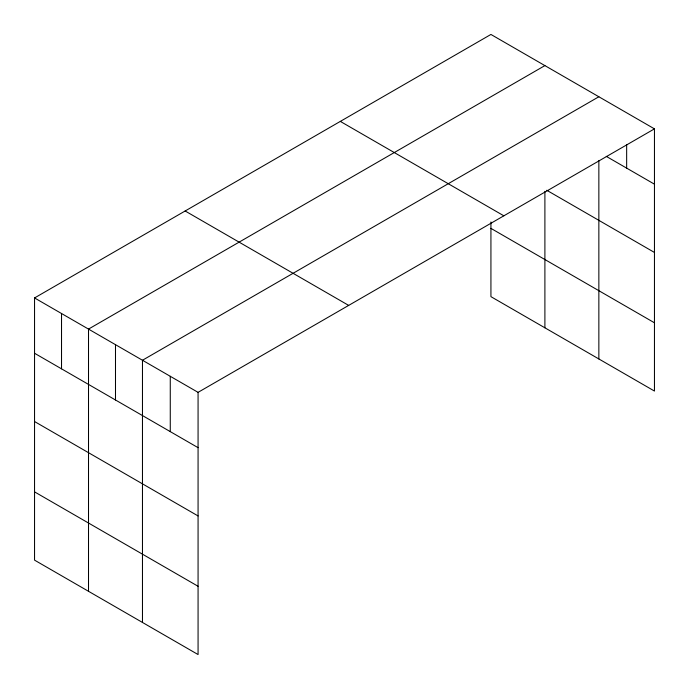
<?xml version="1.0" encoding="UTF-8"?>
<svg xmlns="http://www.w3.org/2000/svg" width="689" height="689" viewBox="0 0 689 689"><rect width="100%" height="100%" fill="white"/><g stroke="black" fill="none" stroke-linecap="round" stroke-linejoin="round"><path stroke-width="1.03" d="M654.455 128.86L198.07 392.351L198.07 654.55L34.545 560.14L34.545 297.941L490.93 34.45L654.455 128.86L654.455 391.059L490.93 296.649L490.93 221.987M598.853 160.615L598.853 358.96M544.896 65.601L88.511 329.092L88.511 591.3M598.853 96.761L142.468 360.252L142.468 622.451M606.268 156.36L654.455 184.178M546.756 190.267L654.455 252.45M340.323 121.402L503.848 215.812M490.93 228.378L654.455 322.788M185.152 210.989L348.677 305.399M34.545 297.941L198.07 392.351M34.545 353.259L198.07 447.669M34.545 421.53L198.07 515.94M34.545 491.868L198.07 586.279M626.654 144.724L626.654 168.125M544.896 191.327L544.896 327.809M170.269 376.297L170.269 431.615M115.494 344.672L115.494 399.99M61.528 313.521L61.528 368.839"/></g></svg>
